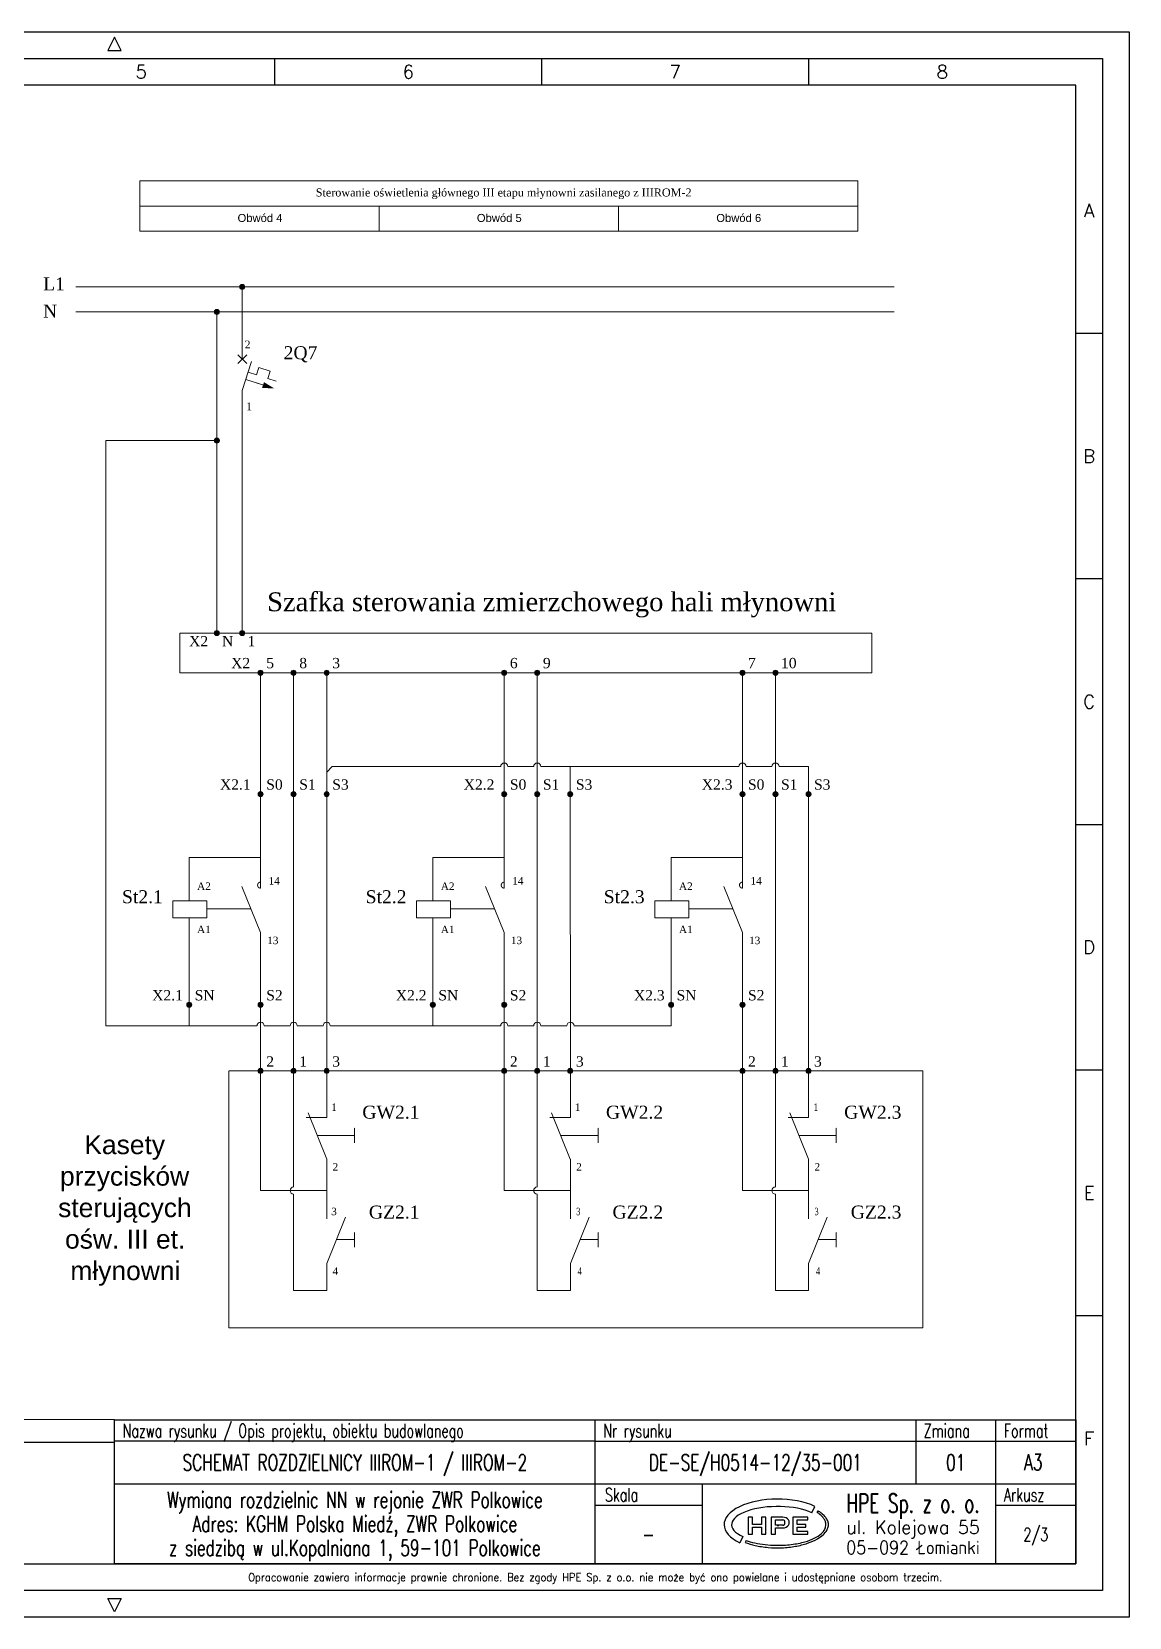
# Model space of a CAD drawing. Header units: millimetres. Extents: x 7130 to 65072, y -4915 to 15466.
# Drawn here: x 39437 to 49610, y -4915 to 9786 of the extents above; entities that cross this region are included whole.
import ezdxf
from ezdxf.enums import TextEntityAlignment as Align

# ---------------------------------------------------------------- set-up
doc = ezdxf.new("R2010")
doc.units = ezdxf.units.MM
doc.header["$LTSCALE"] = 0.3
doc.linetypes.add('ACAD_ISO05W100', pattern=[33, 24, -3, 0, -3, 0, -3])
doc.layers.get('0').update_dxf_attribs({"linetype": 'CONTINUOUS'})
doc.layers.add('CIENKA', color=1, linetype='CONTINUOUS')
doc.layers.add('GRUBA', color=7, linetype='CONTINUOUS')
doc.styles.add('Annotative', font='arial.ttf')
doc.styles.add('ROMANS', font='romans', dxfattribs={"width": 0.8, "oblique": 10, "height": 2.8})
doc.styles.get("Standard").update_dxf_attribs({"font": 'romans.shx', "width": 0.7})

# ---------------------------------------------------------------- blocks, each defined once
blk = doc.blocks.new('Tabelka_Czesc ogolna')
at = {"layer": 'CIENKA'}
for p, q in [((90, 23), (0, 23)), ((90, 23), (180, 23)), ((0, 15), (90, 15)), ((90, 11), (110, 11)), ((165, 11), (180, 11))]:
    blk.add_line(p, q, dxfattribs=at)
at = {"layer": 'GRUBA'}
for p, q in [((90, 0), (90, 27)), ((150, 27), (150, 15)), ((165, 0), (165, 27)), ((90, 15), (180, 15)), ((110, 15), (110, 0)), ((130.58, 9.59), (131.14, 10.76)), ((131.53, 9.61), (131.72, 9.93)), ((119.43, 8.74), (118.63, 8.74)), ((118.63, 8.74), (118.63, 5.54)), ((119.43, 7.39), (119.43, 8.74)), ((121.13, 7.39), (119.43, 7.39)), ((119.43, 5.54), (119.43, 6.89)), ((119.43, 6.89), (121.13, 6.89)), ((121.93, 8.74), (121.13, 8.74)), ((121.13, 8.74), (121.13, 7.39)), ((121.13, 6.89), (121.13, 5.54)), ((121.93, 5.54), (121.93, 8.74)), ((123.73, 8.74), (122.93, 8.74)), ((122.93, 8.74), (122.93, 5.54)), ((125.13, 8.74), (123.73, 8.74)), ((123.73, 7.24), (123.73, 8.24)), ((123.73, 8.24), (125.13, 8.24)), ((125.13, 7.24), (123.73, 7.24)), ((123.73, 5.54), (123.73, 6.74)), ((123.73, 6.74), (125.13, 6.74)), ((127.83, 8.74), (127.03, 8.74)), ((127.03, 8.74), (127.03, 5.54)), ((129.83, 8.74), (127.83, 8.74)), ((127.83, 7.39), (127.83, 8.24)), ((127.83, 8.24), (129.83, 8.24)), ((129.43, 7.39), (127.83, 7.39)), ((127.83, 6.04), (127.83, 6.89)), ((127.83, 6.89), (129.43, 6.89)), ((129.83, 6.04), (127.83, 6.04)), ((129.43, 6.89), (129.43, 7.39)), ((129.83, 8.24), (129.83, 8.74)), ((129.83, 5.54), (129.83, 6.04)), ((117.66, 5.1), (117.1, 3.92)), ((118.24, 4.37), (118.1, 4)), ((118.63, 5.54), (119.43, 5.54)), ((121.13, 5.54), (121.93, 5.54)), ((122.93, 5.54), (123.73, 5.54)), ((127.03, 5.54), (127.83, 5.54)), ((127.83, 5.54), (129.83, 5.54))]:
    blk.add_line(p, q, dxfattribs=at)
blk.add_lwpolyline([(0, 27), (180, 27), (180, 0), (0, 0)], close=True, dxfattribs=at)
blk.add_circle((124.23, 7.14), 0.05, dxfattribs=at)
for centre, major_axis, ratio, start_param, end_param in [((124.13, 7.34), (-10, 0), 0.48, 3.935691, 7.075289), ((124.13, 7.34), (-8.6, 0), 0.395349, 3.863574, 7.002963), ((125.13, 7.74), (1.2, 0), 0.833333, 4.712389, 7.853982), ((125.13, 7.74), (0, 0.5), 0.8, 3.141593, 6.283185)]:
    blk.add_ellipse(centre, major_axis=major_axis, ratio=ratio, start_param=start_param, end_param=end_param, dxfattribs=at)
for points, knots in [([(118.1, 4), (118.67, 3.79), (119.28, 3.6), (120.71, 3.28), (121.54, 3.15), (123.23, 3), (124.1, 2.98), (125.82, 3.05), (126.67, 3.14), (128.28, 3.43), (129.04, 3.62), (130.43, 4.09), (131.06, 4.37), (132.01, 4.92), (132.38, 5.18), (132.97, 5.72), (133.2, 6), (133.49, 6.5), (133.57, 6.72), (133.67, 7.15), (133.68, 7.36), (133.63, 7.78), (133.56, 8), (133.35, 8.44), (133.21, 8.66), (132.83, 9.09), (132.6, 9.31), (132.14, 9.66), (131.94, 9.8), (131.72, 9.93)], [0.903557, 0.903557, 0.903557, 0.903557, 1.12738, 1.12738, 1.391663, 1.391663, 1.655946, 1.655946, 1.920229, 1.920229, 2.184512, 2.184512, 2.448795, 2.448795, 2.658792, 2.658792, 2.86879, 2.86879, 3.035083, 3.035083, 3.201375, 3.201375, 3.367668, 3.367668, 3.533961, 3.533961, 3.700254, 3.700254, 3.812378, 3.812378, 3.812378, 3.812378]), ([(118.24, 4.37), (118.75, 4.19), (119.31, 4.04), (120.51, 3.78), (121.16, 3.67), (122.49, 3.53), (123.17, 3.49), (124.81, 3.47), (125.77, 3.52), (127.61, 3.74), (128.48, 3.91), (129.92, 4.32), (130.51, 4.54), (131.53, 5.04), (131.97, 5.32), (132.53, 5.83), (132.7, 6.03), (132.98, 6.45), (133.08, 6.68), (133.18, 7.11), (133.2, 7.3), (133.16, 7.69), (133.12, 7.88), (132.97, 8.24), (132.86, 8.42), (132.62, 8.75), (132.47, 8.91), (132.08, 9.26), (131.82, 9.44), (131.53, 9.61)], [0.841335, 0.841335, 0.841335, 0.841335, 1.070437, 1.070437, 1.305194, 1.305194, 1.53995, 1.53995, 1.866854, 1.866854, 2.193758, 2.193758, 2.461993, 2.461993, 2.730227, 2.730227, 2.88914, 2.88914, 3.048052, 3.048052, 3.17539, 3.17539, 3.302727, 3.302727, 3.430064, 3.430064, 3.557402, 3.557402, 3.726955, 3.726955, 3.726955, 3.726955])]:
    blk.add_open_spline(points, degree=3, knots=knots, dxfattribs=at)
at = {"layer": 'CIENKA', "style": 'ROMANS', "width": 0.7}
for s, p in [('Nazwa rysunku / Opis projektu, obiektu budowlanego', (1.5, 23.7)), ('Nr rysunku', (91.5, 23.7)), ('Zmiana', (151.5, 23.7)), ('Format', (166.5, 23.7)), ('Arkusz', (166.5, 11.7))]:
    blk.add_text(s, height=2.5, dxfattribs=at).set_placement(p)
blk.add_text('Skala', height=2.5, dxfattribs=at).set_placement((94.92, 11.7), align=Align.CENTER)
at = {"layer": 'CIENKA', "style": 'ROMANS'}
for s, width, p, p2 in [('ul. Kolejowa 55', 0.833333, (137, 5.61), (162, 5.61)), ('05-092 Łomianki', 0.744681, (137, 1.81), (162, 1.81))]:
    blk.add_text(s, height=2.5, dxfattribs=dict(at, width=width)).set_placement(p, p2, align=Align.FIT)
at = {"layer": 'CIENKA', "style": 'ROMANS', "width": 0.9}
blk.add_text('Opracowanie zawiera informacje prawnie chronione. Bez zgody HPE Sp. z o.o. nie może być ono powielane i udostępniane osobom trzecim.', height=1.5, dxfattribs=at).set_placement((90, -2.5), align=Align.MIDDLE_CENTER)
at = {"layer": 'GRUBA', "style": 'ROMANS', "width": 0.56391}
blk.add_text('HPE Sp. z o. o.', height=3.5, dxfattribs=at).set_placement((137, 9.61), (162, 9.61), align=Align.FIT)
at = {"layer": 'GRUBA', "style": 'ROMANS', "width": 0.7}
for tag, height, p in [('DE-SE/H0300-11/00-000', 3, (120, 19)), ('NAZWA_RYSUNKU', 3, (45, 19)), ('00', 3, (157.5, 19)), ('1/1', 2.5, (172.5, 5.5))]:
    blk.add_attdef(tag, text='', height=height, dxfattribs=at).set_placement(p, align=Align.MIDDLE_CENTER)
for tag, p in [('OPIS_PROJEKTU_1', (45, 10.5)), ('OPIS_PROJEKTU_2', (45, 6)), ('OPIS_PROJEKTU_3', (45, 1.5))]:
    blk.add_attdef(tag, text='', height=3, dxfattribs=at).set_placement(p, align=Align.CENTER)
blk.add_attdef('1:10', text='', height=3, dxfattribs=at).set_placement((100, 5.5), align=Align.MIDDLE)

msp = doc.modelspace()

# ---------------------------------------------------------------- hatches: boundary and pattern name
at = {"lineweight": 9}
h = msp.add_hatch(color=256, dxfattribs=at)
h.dxf.hatch_style = 1
h.paths.add_polyline_path([(41413, 7420, 1), (41366, 7420, 1)])
h = msp.add_hatch(color=256, dxfattribs=at)
h.dxf.hatch_style = 1
h.paths.add_polyline_path([(41176, 7188, 1), (41130, 7188, 1)])
at = {"linetype": 'Continuous', "lineweight": 9, "ltscale": 4}
msp.add_hatch(color=5, dxfattribs=at).paths.add_polyline_path([(41686, 6478), (41590, 6537), (41573, 6484)], flags=0)
at = {"lineweight": 9}
h = msp.add_hatch(color=256, dxfattribs=at)
h.dxf.hatch_style = 1
h.paths.add_polyline_path([(41176, 5995, 1), (41130, 5995, 1)])
h = msp.add_hatch(color=256, dxfattribs=at)
h.dxf.hatch_style = 1
h.paths.add_polyline_path([(41176, 4210, 1), (41130, 4210, 1)])
h = msp.add_hatch(color=256, dxfattribs=at)
h.dxf.hatch_style = 1
h.paths.add_polyline_path([(41413, 4210, 1), (41366, 4210, 1)])
h = msp.add_hatch(color=256, dxfattribs=at)
h.dxf.hatch_style = 1
h.paths.add_polyline_path([(41583, 3843, 1), (41536, 3843, 1)])
h = msp.add_hatch(color=256, dxfattribs=at)
h.dxf.hatch_style = 1
h.paths.add_polyline_path([(41889, 3843, 1), (41842, 3843, 1)])
h = msp.add_hatch(color=256, dxfattribs=at)
h.dxf.hatch_style = 1
h.paths.add_polyline_path([(42195, 3843, 1), (42148, 3843, 1)])
h = msp.add_hatch(color=256, dxfattribs=at)
h.dxf.hatch_style = 1
h.paths.add_polyline_path([(43841, 3843, 1), (43794, 3843, 1)])
h = msp.add_hatch(color=256, dxfattribs=at)
h.dxf.hatch_style = 1
h.paths.add_polyline_path([(44147, 3843, 1), (44100, 3843, 1)])
h = msp.add_hatch(color=256, dxfattribs=at)
h.dxf.hatch_style = 1
h.paths.add_polyline_path([(46048, 3843, 1), (46002, 3843, 1)])
h = msp.add_hatch(color=256, dxfattribs=at)
h.dxf.hatch_style = 1
h.paths.add_polyline_path([(46354, 3843, 1), (46308, 3843, 1)])
h = msp.add_hatch(color=256, dxfattribs=at)
h.dxf.hatch_style = 1
h.paths.add_polyline_path([(41583, 2717, 1), (41536, 2717, 1)])
h = msp.add_hatch(color=256, dxfattribs=at)
h.dxf.hatch_style = 1
h.paths.add_polyline_path([(41889, 2717, 1), (41842, 2717, 1)])
h = msp.add_hatch(color=256, dxfattribs=at)
h.dxf.hatch_style = 1
h.paths.add_polyline_path([(42195, 2717, 1), (42148, 2717, 1)])
h = msp.add_hatch(color=256, dxfattribs=at)
h.dxf.hatch_style = 1
h.paths.add_polyline_path([(43841, 2717, 1), (43794, 2717, 1)])
h = msp.add_hatch(color=256, dxfattribs=at)
h.dxf.hatch_style = 1
h.paths.add_polyline_path([(44147, 2717, 1), (44100, 2717, 1)])
h = msp.add_hatch(color=256, dxfattribs=at)
h.dxf.hatch_style = 1
h.paths.add_polyline_path([(44453, 2717, 1), (44406, 2717, 1)])
h = msp.add_hatch(color=256, dxfattribs=at)
h.dxf.hatch_style = 1
h.paths.add_polyline_path([(46048, 2717, 1), (46002, 2717, 1)])
h = msp.add_hatch(color=256, dxfattribs=at)
h.dxf.hatch_style = 1
h.paths.add_polyline_path([(46354, 2717, 1), (46308, 2717, 1)])
h = msp.add_hatch(color=256, dxfattribs=at)
h.dxf.hatch_style = 1
h.paths.add_polyline_path([(46660, 2717, 1), (46614, 2717, 1)])
h = msp.add_hatch(color=256, dxfattribs=at)
h.dxf.hatch_style = 1
h.paths.add_polyline_path([(40920, 764, 1), (40873, 764, 1)])
h = msp.add_hatch(color=256, dxfattribs=at)
h.dxf.hatch_style = 1
h.paths.add_polyline_path([(41583, 764, 1), (41536, 764, 1)])
h = msp.add_hatch(color=256, dxfattribs=at)
h.dxf.hatch_style = 1
h.paths.add_polyline_path([(43178, 764, 1), (43132, 764, 1)])
h = msp.add_hatch(color=256, dxfattribs=at)
h.dxf.hatch_style = 1
h.paths.add_polyline_path([(43841, 764, 1), (43794, 764, 1)])
h = msp.add_hatch(color=256, dxfattribs=at)
h.dxf.hatch_style = 1
h.paths.add_polyline_path([(45386, 764, 1), (45339, 764, 1)])
h = msp.add_hatch(color=256, dxfattribs=at)
h.dxf.hatch_style = 1
h.paths.add_polyline_path([(46048, 764, 1), (46002, 764, 1)])
h = msp.add_hatch(color=256, dxfattribs=at)
h.dxf.hatch_style = 1
h.paths.add_polyline_path([(41583, 150, 1), (41536, 150, 1)])
h = msp.add_hatch(color=256, dxfattribs=at)
h.dxf.hatch_style = 1
h.paths.add_polyline_path([(41889, 150, 1), (41842, 150, 1)])
h = msp.add_hatch(color=256, dxfattribs=at)
h.dxf.hatch_style = 1
h.paths.add_polyline_path([(42195, 150, 1), (42148, 150, 1)])
h = msp.add_hatch(color=256, dxfattribs=at)
h.dxf.hatch_style = 1
h.paths.add_polyline_path([(43841, 150, 1), (43794, 150, 1)])
h = msp.add_hatch(color=256, dxfattribs=at)
h.dxf.hatch_style = 1
h.paths.add_polyline_path([(44147, 150, 1), (44100, 150, 1)])
h = msp.add_hatch(color=256, dxfattribs=at)
h.dxf.hatch_style = 1
h.paths.add_polyline_path([(44453, 150, 1), (44406, 150, 1)])
h = msp.add_hatch(color=256, dxfattribs=at)
h.dxf.hatch_style = 1
h.paths.add_polyline_path([(46048, 150, 1), (46002, 150, 1)])
h = msp.add_hatch(color=256, dxfattribs=at)
h.dxf.hatch_style = 1
h.paths.add_polyline_path([(46354, 150, 1), (46308, 150, 1)])
h = msp.add_hatch(color=256, dxfattribs=at)
h.dxf.hatch_style = 1
h.paths.add_polyline_path([(46660, 150, 1), (46614, 150, 1)])

# ---------------------------------------------------------------- linework, layer by layer
for p, q in [((39846, 7420), (47430, 7420)), ((41389, 6919), (41389, 7397)), ((39846, 7188), (47430, 7188)), ((41153, 7188), (41153, 6257)), ((41153, 6257), (41153, 4210)), ((41389, 4210), (41389, 6289)), ((40125, 569), (40125, 5995)), ((40125, 5995), (41153, 5995)), ((41559, 1955), (41559, 3843)), ((41865, 569), (41865, 3843)), ((43817, 1955), (43817, 3843)), ((44123, -926), (44123, 3843)), ((46025, 1955), (46025, 3843)), ((46331, -926), (46331, 3843)), ((42222, 2972), (42171, 2921)), ((42222, 2972), (43784, 2972)), ((43851, 2972), (44090, 2972)), ((44157, 2972), (44429, 2972)), ((44429, 2972), (45992, 2972)), ((46058, 2972), (46298, 2972)), ((46364, 2972), (46637, 2972)), ((41559, 2130), (40897, 2130)), ((40897, 2130), (40897, 1729)), ((43817, 2130), (43155, 2130)), ((43155, 2130), (43155, 1729)), ((46025, 2130), (45363, 2130)), ((45363, 2130), (45363, 1729)), ((40897, 1569), (40897, 569)), ((43155, 1569), (43155, 569)), ((45363, 1569), (45363, 569)), ((41559, 1311), (41559, -959)), ((43817, 1311), (43817, -959)), ((46024, 1311), (46024, -959)), ((41128, 569), (40125, 569)), ((41525, 569), (40897, 569)), ((41832, 569), (41592, 569)), ((41865, 569), (41865, -926)), ((42138, 569), (41899, 569)), ((42171, 569), (42172, -144)), ((43784, 569), (42205, 569)), ((44090, 569), (43850, 569)), ((44396, 569), (44157, 569)), ((45363, 569), (44463, 569)), ((42172, -788), (42172, -1112)), ((44430, -788), (44430, -1112)), ((46638, -788), (46638, -1112)), ((42172, -959), (41559, -959)), ((41865, -1884), (41865, -992)), ((44430, -959), (43817, -959)), ((44123, -1884), (44123, -992)), ((46638, -959), (46024, -959)), ((46331, -1884), (46331, -992)), ((42172, -1756), (42172, -1884)), ((44430, -1756), (44430, -1884)), ((46638, -1756), (46638, -1884)), ((42172, -1884), (41865, -1884)), ((44430, -1884), (44123, -1884)), ((46638, -1884), (46331, -1884))]:
    msp.add_line(p, q, dxfattribs=at)
at = {"color": 5, "linetype": 'Continuous', "lineweight": 9}
for p, q in [((41389, 6919), (41389, 6750)), ((41389, 6860), (41389, 6750)), ((41389, 6860), (41389, 6750)), ((41389, 6860), (41389, 6750)), ((41389, 6860), (41389, 6750)), ((41389, 6860), (41389, 6750)), ((41389, 6860), (41389, 6750)), ((41389, 6459), (41389, 6289))]:
    msp.add_line(p, q, dxfattribs=at)
at = {"color": 5, "linetype": 'ByBlock', "lineweight": 9}
for p, q in [((41349, 6790), (41430, 6709)), ((41430, 6790), (41349, 6709))]:
    msp.add_line(p, q, dxfattribs=at)
at = {"color": 5, "linetype": 'Continuous', "lineweight": 9, "ltscale": 4}
for p, q in [((41389, 6459), (41474, 6729)), ((41442, 6628), (41520, 6604)), ((41542, 6673), (41520, 6604)), ((41646, 6640), (41542, 6673)), ((41625, 6571), (41646, 6640)), ((41421, 6560), (41665, 6485)), ((41421, 6560), (41665, 6485)), ((41421, 6560), (41665, 6485)), ((41421, 6560), (41665, 6485)), ((41421, 6560), (41665, 6485)), ((41421, 6560), (41665, 6485)), ((41421, 6560), (41586, 6509)), ((41625, 6571), (41703, 6547))]:
    msp.add_line(p, q, dxfattribs=at)
at = {"color": 252, "lineweight": 9}
for p, q in [((40811, 4210), (40811, 3843)), ((40811, 4210), (47224, 4210)), ((47224, 3843), (47224, 4210)), ((40811, 3843), (47224, 3843))]:
    msp.add_line(p, q, dxfattribs=at)
at = {"color": 0, "lineweight": 9}
for p, q in [((42171, 569), (42171, 3843)), ((44430, -144), (44429, 2972)), ((46638, -144), (46637, 2972))]:
    msp.add_line(p, q, dxfattribs=at)
at = {"color": 5, "lineweight": 9}
for p, q in [((41559, 1845), (41559, 1955)), ((43817, 1845), (43817, 1955)), ((46025, 1845), (46025, 1955)), ((41559, 1433), (41385, 1862)), ((43817, 1433), (43644, 1862)), ((46024, 1433), (45851, 1862)), ((41559, 1433), (41559, 1311)), ((43817, 1433), (43817, 1311)), ((46024, 1433), (46024, 1311)), ((42172, -282), (42172, -144)), ((44430, -282), (44430, -144)), ((46638, -282), (46638, -144)), ((42172, -282), (41982, -282)), ((42171, -667), (41998, -237)), ((44430, -282), (44240, -282)), ((44429, -667), (44256, -237)), ((46638, -282), (46448, -282)), ((46637, -667), (46464, -237)), ((42172, -667), (42172, -788)), ((44430, -667), (44430, -788)), ((46638, -667), (46638, -788)), ((42172, -1222), (42172, -1112)), ((44430, -1222), (44430, -1112)), ((46638, -1222), (46638, -1112)), ((42172, -1634), (42346, -1205)), ((44430, -1634), (44604, -1205)), ((46638, -1634), (46811, -1205)), ((42172, -1634), (42172, -1756)), ((44430, -1634), (44430, -1756)), ((46638, -1634), (46638, -1756))]:
    msp.add_line(p, q, dxfattribs=at)
at = {"color": 5, "linetype": 'ACAD_ISO05W100', "lineweight": 9}
for p, q in [((41470, 1653), (41061, 1653)), ((43728, 1653), (43319, 1653)), ((45936, 1653), (45527, 1653)), ((42428, -447), (42428, -376)), ((44686, -447), (44686, -376)), ((46894, -447), (46894, -376)), ((42082, -447), (42428, -447)), ((42428, -517), (42428, -447)), ((44341, -447), (44686, -447)), ((44686, -517), (44686, -447)), ((46548, -447), (46894, -447)), ((46894, -517), (46894, -447)), ((42261, -1414), (42428, -1414)), ((42428, -1414), (42428, -1344)), ((42428, -1485), (42428, -1414)), ((44519, -1414), (44686, -1414)), ((44686, -1414), (44686, -1344)), ((44686, -1485), (44686, -1414)), ((46727, -1414), (46894, -1414)), ((46894, -1414), (46894, -1344)), ((46894, -1485), (46894, -1414))]:
    msp.add_line(p, q, dxfattribs=at)
at = {"lineweight": 9}
for points in [[(40439, 8170), (47094, 8170), (47094, 8402), (40439, 8402)], [(40745, 1729), (41061, 1729), (41061, 1569), (40745, 1569)], [(43003, 1729), (43319, 1729), (43319, 1569), (43003, 1569)], [(45211, 1729), (45527, 1729), (45527, 1569), (45211, 1569)]]:
    msp.add_lwpolyline(points, close=True, dxfattribs=at)
at = {"color": 0, "lineweight": 9}
for points in [[(42657, 8170), (40439, 8170), (40439, 7937), (42657, 7937)], [(44876, 8170), (42657, 8170), (42657, 7937), (44876, 7937)], [(47094, 8170), (44876, 8170), (44876, 7937), (47094, 7937)]]:
    msp.add_lwpolyline(points, close=True, dxfattribs=at)
at = {"color": 252, "linetype": 'ACAD_ISO05W100', "lineweight": 9}
msp.add_lwpolyline([(41265, 150), (47696, 150), (47696, -2231), (41265, -2231)], close=True, dxfattribs=at)
at = {"color": 10, "linetype": 'Continuous'}
msp.add_lwpolyline([(40205, -3084), (29810, -3081)], dxfattribs=at)
at = {"lineweight": 9}
for centre in [(41389, 7420), (41153, 7188), (41153, 5995), (41153, 4210), (41389, 4210), (41559, 3843), (41865, 3843), (42171, 3843), (43817, 3843), (44123, 3843), (46025, 3843), (46331, 3843), (41559, 2717), (41865, 2717), (42171, 2717), (43817, 2717), (44123, 2717), (44429, 2717), (46025, 2717), (46331, 2717), (46637, 2717), (40897, 764), (41559, 764), (43155, 764), (43817, 764), (45363, 764), (46025, 764), (41559, 150), (41865, 150), (42171, 150), (43817, 150), (44123, 150), (44429, 150), (46025, 150), (46331, 150), (46637, 150)]:
    msp.add_circle(centre, 23.4, dxfattribs=at)
for centre, start, end in [((43817, 2972), 0, 180), ((44123, 2972), 0, 180), ((46025, 2972), 0, 180), ((46331, 2972), 0, 180), ((41559, 569), 0, 180), ((41865, 569), 0, 180), ((42171, 569), 0, 180), ((43817, 569), 0, 180), ((44123, 569), 0, 180), ((44430, 569), 0, 180), ((41865, -959), 90, 270), ((44123, -959), 90, 270), ((46331, -959), 90, 270)]:
    msp.add_arc(centre, 33.3, start, end, dxfattribs=at)
at = {"color": 5, "linetype": 'ACAD_ISO05W100', "lineweight": 9}
for centre in [(41559, 1873), (43817, 1873), (46025, 1873)]:
    msp.add_arc(centre, 28.2, 89.9965, 270, dxfattribs=at)
at = {"layer": 'CIENKA'}
for p, q in [((28820, 9786), (49610, 9786)), ((40205, 9737), (40143, 9613)), ((40267, 9613), (40205, 9737)), ((49610, 9786), (49610, -4915)), ((40143, 9613), (40267, 9613)), ((41690, 9291), (41690, 9539)), ((44165, 9291), (44165, 9539)), ((46640, 9291), (46640, 9539)), ((49362, 6989), (49115, 6989)), ((49362, 4712), (49115, 4712)), ((49115, 2435), (49362, 2435)), ((49362, 158), (49115, 158)), ((49362, -2119), (49115, -2119)), ((40205, -3295), (29810, -3301)), ((40205, -4866), (40143, -4742)), ((40143, -4742), (40267, -4742)), ((40267, -4742), (40205, -4866)), ((49610, -4915), (28820, -4915))]:
    msp.add_line(p, q, dxfattribs=at)
at = {"layer": 'GRUBA'}
for p, q in [((29562, 9539), (49362, 9539)), ((49362, 9539), (49362, -4668)), ((49115, 9291), (29810, 9291)), ((49115, -4420), (49115, 9291)), ((29810, -4420), (49115, -4420)), ((49362, -4668), (29562, -4668))]:
    msp.add_line(p, q, dxfattribs=at)

# ---------------------------------------------------------------- block references
at = {"layer": 'GRUBA', "xscale": 49.5, "yscale": 49.5, "zscale": 49.5}
msp.add_blockref('Tabelka_Czesc ogolna', (40205, -4420), dxfattribs=at).add_auto_attribs({'DE-SE/H0300-11/00-000': 'DE-SE/H0514-12/35-001', '00': '01', 'NAZWA_RYSUNKU': 'SCHEMAT ROZDZIELNICY IIIROM-1 / IIIROM-2', 'OPIS_PROJEKTU_1': 'Wymiana rozdzielnic NN w rejonie ZWR Polkowice', 'OPIS_PROJEKTU_2': 'Adres: KGHM Polska Miedź, ZWR Polkowice', 'OPIS_PROJEKTU_3': 'z siedzibą w ul.Kopalniana 1, 59-101 Polkowice', '1:10': '-', '1/1': '2/3'})

# ---------------------------------------------------------------- texts
at = {"color": 0, "lineweight": 9, "style": 'Annotative'}
for s, insert, char_height, width, attachment_point in [('\\pi1631;{\\fTimes New Roman|b0|i0|c238|p18;Sterowanie oświetlenia głównego III etapu młynowni zasilanego z IIIROM-2}', (40439, 8234), 74.4, 6655.13, 7), ('\\pi906.21;Obwód 4 ', (40439, 8021), 74.4, 2218.38, 7), ('\\pi905.78;Obwód 5 ', (42657, 8021), 74.4, 2218.38, 7), ('\\pi906.09;Obwód 6 ', (44876, 8021), 74.4, 2218.38, 7), ('{\\fTimes New Roman|b0|i0|c238|p18;L1}', (39543, 7508), 120.44, 5808.43, 1), ('{\\fTimes New Roman|b0|i0|c238|p18;N}', (39542, 7255), 120.44, 5808.43, 1), ('{\\fTimes New Roman|b0|i0|c238|p18;Szafka sterowania zmierzchowego hali młynowni}', (41619, 4588), 175.18, 5808.43, 1), ('{\\fTimes New Roman|b0|i0|c238|p18;X2}', (40896, 4183), 95.48, 637.38, 1), ('{\\fTimes New Roman|b0|i0|c238|p18;N}', (41201, 4183), 95.48, 637.38, 1), ('{\\fTimes New Roman|b0|i0|c238|p18;1}', (41437, 4183), 95.48, 637.38, 1), ('{\\fTimes New Roman|b0|i0|c238|p18;X2}', (41286, 3980), 95.48, 637.38, 1), ('{\\fTimes New Roman|b0|i0|c238|p18;5}', (41611, 3980), 95.48, 637.38, 1), ('{\\fTimes New Roman|b0|i0|c238|p18;8}', (41917, 3980), 95.48, 637.38, 1), ('{\\fTimes New Roman|b0|i0|c238|p18;3}', (42223, 3980), 95.48, 637.38, 1), ('{\\fTimes New Roman|b0|i0|c238|p18;6}', (43869, 3980), 95.48, 637.38, 1), ('{\\fTimes New Roman|b0|i0|c238|p18;9}', (44175, 3980), 95.48, 637.38, 1), ('{\\fTimes New Roman|b0|i0|c238|p18;7}', (46076, 3980), 95.48, 637.38, 1), ('{\\fTimes New Roman|b0|i0|c238|p18;10}', (46382, 3980), 95.48, 637.38, 1), ('{\\fTimes New Roman|b0|i0|c238|p18;X2.1}', (41182, 2854), 95.48, 637.38, 1), ('{\\fTimes New Roman|b0|i0|c238|p18;S0}', (41611, 2854), 95.48, 637.38, 1), ('{\\fTimes New Roman|b0|i0|c238|p18;S1}', (41917, 2854), 95.48, 637.38, 1), ('{\\fTimes New Roman|b0|i0|c238|p18;S3}', (42223, 2854), 95.48, 637.38, 1), ('{\\fTimes New Roman|b0|i0|c238|p18;X2.2}', (43441, 2854), 95.48, 637.38, 1), ('{\\fTimes New Roman|b0|i0|c238|p18;S0}', (43869, 2854), 95.48, 637.38, 1), ('{\\fTimes New Roman|b0|i0|c238|p18;S1}', (44175, 2854), 95.48, 637.38, 1), ('{\\fTimes New Roman|b0|i0|c238|p18;S3}', (44481, 2854), 95.48, 637.38, 1), ('{\\fTimes New Roman|b0|i0|c238|p18;X2.3}', (45648, 2854), 95.48, 637.38, 1), ('{\\fTimes New Roman|b0|i0|c238|p18;S0}', (46076, 2854), 95.48, 637.38, 1), ('{\\fTimes New Roman|b0|i0|c238|p18;S1}', (46382, 2854), 95.48, 637.38, 1), ('{\\fTimes New Roman|b0|i0|c238|p18;S3}', (46688, 2854), 95.48, 637.38, 1), ('{\\fTimes New Roman|b0|i0|c238|p18;14}', (41633, 1948), 69.01, 376.63, 1), ('{\\fTimes New Roman|b0|i0|c238|p18;14}', (43891, 1948), 69.01, 376.63, 1), ('{\\fTimes New Roman|b0|i0|c238|p18;14}', (46099, 1948), 69.01, 376.63, 1), ('{\\fTimes New Roman|b0|i0|c238|p18;St2.1}', (40274, 1703), 120.46, 1211.23, 7), ('{\\fTimes New Roman|b0|i0|c238|p18;A2}', (40970, 1898), 69.01, 376.63, 1), ('{\\fTimes New Roman|b0|i0|c238|p18;St2.2}', (42532, 1703), 120.46, 1211.23, 7), ('{\\fTimes New Roman|b0|i0|c238|p18;A2}', (43229, 1898), 69.01, 376.63, 1), ('{\\fTimes New Roman|b0|i0|c238|p18;St2.3}', (44739, 1703), 120.46, 1211.23, 7), ('{\\fTimes New Roman|b0|i0|c238|p18;A2}', (45436, 1898), 69.01, 376.63, 1), ('{\\fTimes New Roman|b0|i0|c238|p18;A1}', (40970, 1497), 69.01, 376.63, 1), ('{\\fTimes New Roman|b0|i0|c238|p18;A1}', (43229, 1497), 69.01, 376.63, 1), ('{\\fTimes New Roman|b0|i0|c238|p18;A1}', (45436, 1497), 69.01, 376.63, 1), ('{\\fTimes New Roman|b0|i0|c238|p18;13}', (41620, 1395), 69.01, 376.63, 1), ('{\\fTimes New Roman|b0|i0|c238|p18;13}', (43878, 1395), 69.01, 376.63, 1), ('{\\fTimes New Roman|b0|i0|c238|p18;13}', (46086, 1395), 69.01, 376.63, 1), ('{\\fTimes New Roman|b0|i0|c238|p18;X2.1}', (40554, 900), 95.48, 637.38, 1), ('{\\fTimes New Roman|b0|i0|c238|p18;SN}', (40948, 900), 95.48, 637.38, 1), ('{\\fTimes New Roman|b0|i0|c238|p18;S2}', (41611, 900), 95.48, 637.38, 1), ('{\\fTimes New Roman|b0|i0|c238|p18;X2.2}', (42812, 900), 95.48, 637.38, 1), ('{\\fTimes New Roman|b0|i0|c238|p18;SN}', (43206, 900), 95.48, 637.38, 1), ('{\\fTimes New Roman|b0|i0|c238|p18;S2}', (43869, 900), 95.48, 637.38, 1), ('{\\fTimes New Roman|b0|i0|c238|p18;X2.3}', (45019, 900), 95.48, 637.38, 1), ('{\\fTimes New Roman|b0|i0|c238|p18;SN}', (45414, 900), 95.48, 637.38, 1), ('{\\fTimes New Roman|b0|i0|c238|p18;S2}', (46076, 900), 95.48, 637.38, 1), ('{\\fTimes New Roman|b0|i0|c238|p18;2}', (41611, 286), 95.48, 637.38, 1), ('{\\fTimes New Roman|b0|i0|c238|p18;1}', (41917, 286), 95.48, 637.38, 1), ('{\\fTimes New Roman|b0|i0|c238|p18;3}', (42223, 286), 95.48, 637.38, 1), ('{\\fTimes New Roman|b0|i0|c238|p18;2}', (43869, 286), 95.48, 637.38, 1), ('{\\fTimes New Roman|b0|i0|c238|p18;1}', (44175, 286), 95.48, 637.38, 1), ('{\\fTimes New Roman|b0|i0|c238|p18;3}', (44481, 286), 95.48, 637.38, 1), ('{\\fTimes New Roman|b0|i0|c238|p18;2}', (46076, 286), 95.48, 637.38, 1), ('{\\fTimes New Roman|b0|i0|c238|p18;1}', (46382, 286), 95.48, 637.38, 1), ('{\\fTimes New Roman|b0|i0|c238|p18;3}', (46688, 286), 95.48, 637.38, 1), ('{\\fTimes New Roman|b0|i0|c238|p18;1}', (42265, -151), 69.01, 376.63, 3), ('{\\fTimes New Roman|b0|i0|c238|p18;GW2.1}', (43032, -295), 120.46, 1211.23, 9), ('{\\fTimes New Roman|b0|i0|c238|p18;1}', (44523, -151), 69.01, 376.63, 3), ('{\\fTimes New Roman|b0|i0|c238|p18;GW2.2}', (45290, -295), 120.46, 1211.23, 9), ('{\\fTimes New Roman|b0|i0|c238|p18;1}', (46731, -151), 69.01, 376.63, 3), ('{\\fTimes New Roman|b0|i0|c238|p18;GW2.3}', (47498, -295), 120.46, 1211.23, 9), ('{\\fTimes New Roman|b0|i0|c238|p18;2}', (42278, -704), 69.01, 376.63, 3), ('{\\fTimes New Roman|b0|i0|c238|p18;2}', (44536, -704), 69.01, 376.63, 3), ('{\\fTimes New Roman|b0|i0|c238|p18;2}', (46744, -704), 69.01, 376.63, 3), ('{\\fTimes New Roman|b0|i0|c238|p18;3}', (42265, -1118), 69.01, 376.63, 3), ('{\\fTimes New Roman|b0|i0|c238|p18;GZ2.1}', (43032, -1221), 120.46, 1211.23, 9), ('{\\fTimes New Roman|b0|i0|c238|p18;GZ2.2}', (45290, -1221), 120.46, 1211.23, 9), ('{\\fTimes New Roman|b0|i0|c238|p18;GZ2.3}', (47498, -1221), 120.46, 1211.23, 9), ('{\\fTimes New Roman|b0|i0|c238|p18;4}', (42278, -1671), 69.01, 376.63, 3)]:
    msp.add_mtext(s, dxfattribs=dict(at, insert=insert, char_height=char_height, width=width, attachment_point=attachment_point))
for s, insert, char_height, width, attachment_point, rotation in [('{\\fTimes New Roman|b0|i0|c238|p18;2}', (41465, 6922), 71.59, 390.73, 3, 0.0458), ('{\\fTimes New Roman|b0|i0|c238|p18;2Q7}', (41772, 6870), 120.44, 930.79, 1, 359.9542), ('{\\fTimes New Roman|b0|i0|c238|p18;1}', (41479, 6348), 71.59, 390.73, 3, 0.0458)]:
    msp.add_mtext(s, dxfattribs=dict(at, insert=insert, char_height=char_height, width=width, attachment_point=attachment_point, rotation=rotation))
at = {"color": 0, "lineweight": 9, "insert": (39444, -446), "char_height": 175.18, "attachment_point": 1, "style": 'Annotative'}
msp.add_mtext_dynamic_manual_height_columns('\\pi480.97;Kasety \\P\\pi255.72;przycisków \\P\\pi238.21;sterujących \\P\\pi302.08;ośw. III et. \\P\\pi351.38;młynowni', width=1690.03, gutter_width=1, heights=[0], dxfattribs=at)
at = {"color": 0, "lineweight": 9, "char_height": 69.01, "width": 376.63, "attachment_point": 3}
for s, insert in [('{\\fTimes New Roman|b0|i0|c238|p18;3}', (44523, -1118)), ('{\\fTimes New Roman|b0|i0|c238|p18;3}', (46731, -1118)), ('{\\fTimes New Roman|b0|i0|c238|p18;4}', (44536, -1671)), ('{\\fTimes New Roman|b0|i0|c238|p18;4}', (46744, -1671))]:
    msp.add_mtext(s, dxfattribs=dict(at, insert=insert))
at = {"insert": (48635, -3402), "char_height": 150, "attachment_point": 1}
msp.add_mtext_dynamic_manual_height_columns('A3', width=100.24, gutter_width=12.5, heights=[0], dxfattribs=at)
at = {"layer": 'CIENKA', "style": 'ROMANS'}
for s, p in [('5', (40452, 9415)), ('6', (42927, 9415)), ('7', (45402, 9415)), ('8', (47877, 9415)), ('A', (49238, 8128)), ('B', (49238, 5851)), ('C', (49238, 3574)), ('D', (49238, 1297)), ('E', (49238, -980)), ('F', (49238, -3257))]:
    msp.add_text(s, height=124, dxfattribs=at).set_placement(p, align=Align.MIDDLE)

doc.saveas('drawing.dxf')
